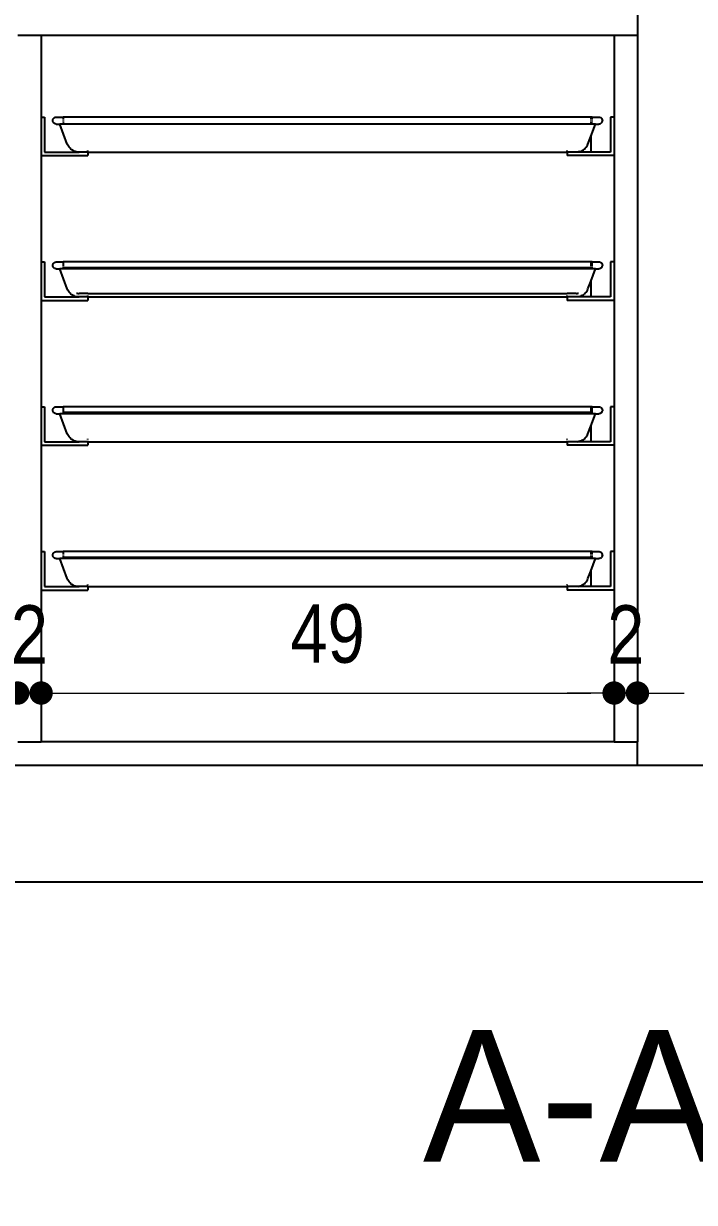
# Model space of a CAD drawing. Header units: millimetres. Extents: x 106699 to 122058, y 158555 to 162844.
# Drawn here: x 110041.7 to 110127.8, y 160778.5 to 160929.9 of the extents above; entities that cross this region are included whole.
import ezdxf
from ezdxf.enums import TextEntityAlignment as Align

# ---------------------------------------------------------------- set-up
doc = ezdxf.new("R2010")
doc.units = ezdxf.units.MM
doc.layers.add('300_Z4_STR_F03$0$AUDIT_D_220920114151-103', color=251, linetype='Continuous', lineweight=5)
doc.layers.add('S2000-002 Çizgi', color=7, linetype='Continuous')
doc.styles.add('BE', font='ARIALN.TTF')
doc.styles.add('TAKSİM', font='GOTHIC.TTF', dxfattribs={"height": 20})
doc.dimstyles.new('Copy of BE-50', dxfattribs={"dimscale": 100, "dimtxt": 0.05, "dimasz": 0.02, "dimexe": 0.025, "dimexo": 0, "dimgap": 0.025, "dimtad": 1, "dimdec": 1, "dimrnd": 0.5, "dimdsep": 46, "dimtxsty": 'BE', "dimblk": 'DOT', "dimcen": 0.5, "dimdle": 0.025, "dimse1": 1, "dimse2": 1, "dimclrd": 256, "dimclre": 256, "dimclrt": 256, "dimadec": 0, "dimazin": 2, "dimtm": 1e-09, "dimtfac": 1, "dimtdec": 1, "dimtix": 1, "dimtmove": 2, "dimatfit": 0, "dimldrblk": 'DOT', "dimfxl": 0.5, "dimfxlon": 1, "dimtolj": 1, "dimlwd": 9, "dimlwe": 0, "dimarcsym": 0})

# ---------------------------------------------------------------- blocks, each defined once
blk = doc.blocks.new('_Dot')
at = {"color": 0, "linetype": 'ByBlock', "lineweight": -2}
blk.add_line((-0.5, 0), (-1, 0), dxfattribs=at)
at = {"color": 0, "linetype": 'ByBlock', "const_width": 0.5}
blk.add_lwpolyline([(-0.25, 0, 1), (0.25, 0, 1)], format="xyb", close=True, dxfattribs=at)
blk = doc.blocks.new('*D157')
at = {"layer": 'Defpoints', "color": 0, "transparency": 16777216}
for p in [(117208.69, 160535.59), (117258.69, 160535.59), (117258.69, 160535.59)]:
    blk.add_point(p, dxfattribs=at)
at = {"layer": 'S2000-002 Çizgi', "color": 134, "lineweight": 9, "true_color": 0x00a5a5, "transparency": 16777216}
blk.add_line((117210.69, 160535.59), (117256.69, 160535.59), dxfattribs=at)
at = {"layer": 'S2000-002 Çizgi', "color": 134, "lineweight": 9, "true_color": 0x00a5a5, "transparency": 16777216, "xscale": 2, "yscale": 2, "zscale": 2, "rotation": 180}
blk.add_blockref('_Dot', (117208.69, 160535.59), dxfattribs=at)
at = {"layer": 'S2000-002 Çizgi', "color": 134, "lineweight": 9, "true_color": 0x00a5a5, "transparency": 16777216, "xscale": 2, "yscale": 2, "zscale": 2}
blk.add_blockref('_Dot', (117258.69, 160535.59), dxfattribs=at)
at = {"layer": 'S2000-002 Çizgi', "color": 134, "true_color": 0x00a5a5, "transparency": 16777216, "insert": (117233.69, 160540.65), "char_height": 5, "attachment_point": 5, "style": 'BE'}
blk.add_mtext('\\A1;50', dxfattribs=at)
blk = doc.blocks.new('*D158')
at = {"layer": 'Defpoints', "color": 0, "transparency": 16777216}
for p in [(117258.69, 160535.59), (117260.69, 160535.59), (117260.69, 160535.59)]:
    blk.add_point(p, dxfattribs=at)
at = {"layer": 'S2000-002 Çizgi', "color": 134, "lineweight": 9, "true_color": 0x00a5a5, "transparency": 16777216}
for p, q in [((117256.69, 160535.59), (117254.69, 160535.59)), ((117258.69, 160535.59), (117260.69, 160535.59)), ((117262.69, 160535.59), (117264.69, 160535.59))]:
    blk.add_line(p, q, dxfattribs=at)
at = {"layer": 'S2000-002 Çizgi', "color": 134, "lineweight": 9, "true_color": 0x00a5a5, "transparency": 16777216, "xscale": 2, "yscale": 2, "zscale": 2}
blk.add_blockref('_Dot', (117258.69, 160535.59), dxfattribs=at)
at = {"layer": 'S2000-002 Çizgi', "color": 134, "lineweight": 9, "true_color": 0x00a5a5, "transparency": 16777216, "xscale": 2, "yscale": 2, "zscale": 2, "rotation": 180}
blk.add_blockref('_Dot', (117260.69, 160535.59), dxfattribs=at)
at = {"layer": 'S2000-002 Çizgi', "color": 134, "true_color": 0x00a5a5, "transparency": 16777216, "insert": (117259.69, 160540.6), "char_height": 5, "attachment_point": 5, "style": 'BE'}
blk.add_mtext('\\A1;2', dxfattribs=at)
blk = doc.blocks.new('*D159')
at = {"layer": 'Defpoints', "color": 0, "transparency": 16777216}
for p in [(117309.69, 160537.9), (117260.69, 160535.59), (117309.69, 160535.59)]:
    blk.add_point(p, dxfattribs=at)
at = {"layer": 'S2000-002 Çizgi', "color": 134, "lineweight": 9, "true_color": 0x00a5a5, "transparency": 16777216}
blk.add_line((117262.69, 160535.59), (117307.69, 160535.59), dxfattribs=at)
at = {"layer": 'S2000-002 Çizgi', "color": 134, "lineweight": 9, "true_color": 0x00a5a5, "transparency": 16777216, "xscale": 2, "yscale": 2, "zscale": 2, "rotation": 180}
blk.add_blockref('_Dot', (117260.69, 160535.59), dxfattribs=at)
at = {"layer": 'S2000-002 Çizgi', "color": 134, "lineweight": 9, "true_color": 0x00a5a5, "transparency": 16777216, "xscale": 2, "yscale": 2, "zscale": 2}
blk.add_blockref('_Dot', (117309.69, 160535.59), dxfattribs=at)
at = {"layer": 'S2000-002 Çizgi', "color": 134, "true_color": 0x00a5a5, "transparency": 16777216, "insert": (117285.19, 160540.65), "char_height": 5, "attachment_point": 5, "style": 'BE'}
blk.add_mtext('\\A1;49', dxfattribs=at)
blk = doc.blocks.new('*D160')
at = {"layer": 'Defpoints', "color": 0, "transparency": 16777216}
for p in [(117309.69, 160537.9), (117311.69, 160535.59), (117311.69, 160535.59)]:
    blk.add_point(p, dxfattribs=at)
at = {"layer": 'S2000-002 Çizgi', "color": 134, "lineweight": 9, "true_color": 0x00a5a5, "transparency": 16777216}
for p, q in [((117307.69, 160535.59), (117305.69, 160535.59)), ((117309.69, 160535.59), (117311.69, 160535.59)), ((117313.69, 160535.59), (117315.69, 160535.59))]:
    blk.add_line(p, q, dxfattribs=at)
at = {"layer": 'S2000-002 Çizgi', "color": 134, "lineweight": 9, "true_color": 0x00a5a5, "transparency": 16777216, "xscale": 2, "yscale": 2, "zscale": 2}
blk.add_blockref('_Dot', (117309.69, 160535.59), dxfattribs=at)
at = {"layer": 'S2000-002 Çizgi', "color": 134, "lineweight": 9, "true_color": 0x00a5a5, "transparency": 16777216, "xscale": 2, "yscale": 2, "zscale": 2, "rotation": 180}
blk.add_blockref('_Dot', (117311.69, 160535.59), dxfattribs=at)
at = {"layer": 'S2000-002 Çizgi', "color": 134, "true_color": 0x00a5a5, "transparency": 16777216, "insert": (117310.69, 160540.6), "char_height": 5, "attachment_point": 5, "style": 'BE'}
blk.add_mtext('\\A1;2', dxfattribs=at)
blk = doc.blocks.new('BB')
for p, q in [((117311.69, 160593.9), (117311.69, 160591.9)), ((117258.69, 160591.9), (117260.69, 160591.9)), ((117260.69, 160591.9), (117307.69, 160591.9)), ((117260.69, 160591.9), (117260.69, 160584.9)), ((117307.69, 160591.9), (117309.69, 160591.9)), ((117309.69, 160591.9), (117311.69, 160591.9)), ((117309.69, 160591.9), (117309.69, 160584.9)), ((117311.69, 160591.9), (117311.69, 160531.4)), ((117260.69, 160584.9), (117260.99, 160584.9)), ((117260.69, 160584.9), (117260.69, 160581.6)), ((117260.99, 160584.9), (117260.99, 160581.9)), ((117261.69, 160584.64), (117261.7, 160584.68)), ((117261.69, 160584.6), (117261.69, 160584.64)), ((117261.69, 160584.56), (117261.69, 160584.6)), ((117261.7, 160584.52), (117261.69, 160584.56)), ((117261.7, 160584.68), (117261.71, 160584.71)), ((117261.71, 160584.48), (117261.7, 160584.52)), ((117261.71, 160584.71), (117261.73, 160584.75)), ((117261.73, 160584.45), (117261.71, 160584.48)), ((117261.73, 160584.75), (117261.75, 160584.78)), ((117261.75, 160584.42), (117261.73, 160584.45)), ((117261.75, 160584.78), (117261.78, 160584.81)), ((117261.78, 160584.39), (117261.75, 160584.42)), ((117261.78, 160584.81), (117261.81, 160584.84)), ((117261.81, 160584.36), (117261.78, 160584.39)), ((117261.81, 160584.84), (117261.84, 160584.86)), ((117261.84, 160584.34), (117261.81, 160584.36)), ((117261.84, 160584.86), (117261.88, 160584.88)), ((117261.88, 160584.32), (117261.84, 160584.34)), ((117261.88, 160584.88), (117261.91, 160584.89)), ((117261.91, 160584.31), (117261.88, 160584.32)), ((117261.91, 160584.89), (117261.95, 160584.9)), ((117261.95, 160584.3), (117261.91, 160584.31)), ((117261.95, 160584.9), (117261.99, 160584.9)), ((117261.99, 160584.3), (117261.95, 160584.3)), ((117261.99, 160584.9), (117262.57, 160584.9)), ((117261.99, 160584.3), (117262.29, 160584.3)), ((117262.93, 160582.59), (117262.29, 160584.3)), ((117262.61, 160584.3), (117262.29, 160584.3)), ((117262.57, 160584.9), (117262.57, 160584.84)), ((117307.69, 160584.9), (117262.57, 160584.9)), ((117262.57, 160584.81), (117262.57, 160584.75)), ((117262.57, 160584.71), (117262.57, 160584.68)), ((117262.57, 160584.64), (117262.57, 160584.6)), ((117262.57, 160584.56), (117262.57, 160584.52)), ((117262.57, 160584.45), (117262.57, 160584.42)), ((117262.58, 160584.39), (117262.59, 160584.34)), ((117262.61, 160584.31), (117262.61, 160584.3)), ((117307.69, 160584.3), (117262.61, 160584.3)), ((117307.69, 160584.9), (117307.69, 160584.84)), ((117307.81, 160584.9), (117307.69, 160584.9)), ((117307.69, 160584.81), (117307.69, 160584.75)), ((117307.69, 160584.71), (117307.69, 160584.68)), ((117307.69, 160584.64), (117307.69, 160584.6)), ((117307.69, 160584.56), (117307.69, 160584.52)), ((117307.69, 160584.45), (117307.69, 160584.42)), ((117307.69, 160584.39), (117307.69, 160584.34)), ((117307.69, 160584.31), (117307.69, 160584.3)), ((117307.69, 160583.23), (117308.09, 160584.3)), ((117307.77, 160584.3), (117307.69, 160584.3)), ((117307.77, 160584.3), (117307.78, 160584.31)), ((117308.09, 160584.3), (117307.77, 160584.3)), ((117307.79, 160584.34), (117307.81, 160584.39)), ((117307.81, 160584.84), (117307.81, 160584.9)), ((117307.81, 160584.9), (117308.39, 160584.9)), ((117307.81, 160584.75), (117307.81, 160584.81)), ((117307.81, 160584.68), (117307.81, 160584.71)), ((117307.81, 160584.6), (117307.81, 160584.64)), ((117307.81, 160584.52), (117307.81, 160584.56)), ((117307.81, 160584.42), (117307.81, 160584.45)), ((117308.09, 160584.3), (117308.39, 160584.3)), ((117308.39, 160584.9), (117308.43, 160584.9)), ((117308.43, 160584.3), (117308.39, 160584.3)), ((117308.43, 160584.9), (117308.47, 160584.89)), ((117308.47, 160584.31), (117308.43, 160584.3)), ((117308.47, 160584.89), (117308.51, 160584.88)), ((117308.47, 160584.31), (117308.51, 160584.32)), ((117308.51, 160584.88), (117308.54, 160584.86)), ((117308.51, 160584.32), (117308.54, 160584.34)), ((117308.54, 160584.86), (117308.57, 160584.84)), ((117308.57, 160584.36), (117308.54, 160584.34)), ((117308.6, 160584.81), (117308.57, 160584.84)), ((117308.6, 160584.39), (117308.57, 160584.36)), ((117308.6, 160584.81), (117308.63, 160584.78)), ((117308.6, 160584.39), (117308.63, 160584.42)), ((117308.63, 160584.78), (117308.65, 160584.75)), ((117308.65, 160584.45), (117308.63, 160584.42)), ((117308.67, 160584.71), (117308.65, 160584.75)), ((117308.65, 160584.45), (117308.67, 160584.48)), ((117308.67, 160584.71), (117308.68, 160584.68)), ((117308.67, 160584.48), (117308.68, 160584.52)), ((117308.69, 160584.64), (117308.68, 160584.68)), ((117308.69, 160584.56), (117308.68, 160584.52)), ((117308.69, 160584.64), (117308.69, 160584.6)), ((117308.69, 160584.56), (117308.69, 160584.6)), ((117309.69, 160584.9), (117309.39, 160584.9)), ((117309.39, 160584.9), (117309.39, 160581.9)), ((117309.69, 160584.9), (117309.69, 160581.6)), ((117307.45, 160582.59), (117307.69, 160583.23)), ((117307.69, 160583.23), (117307.69, 160581.9)), ((117262.97, 160582.49), (117262.93, 160582.59)), ((117263.03, 160582.4), (117262.97, 160582.49)), ((117263.09, 160582.31), (117263.03, 160582.4)), ((117263.16, 160582.23), (117263.09, 160582.31)), ((117263.24, 160582.15), (117263.16, 160582.23)), ((117263.32, 160582.09), (117263.24, 160582.15)), ((117307.06, 160582.09), (117307.15, 160582.15)), ((117307.15, 160582.15), (117307.22, 160582.23)), ((117307.22, 160582.23), (117307.29, 160582.31)), ((117307.29, 160582.31), (117307.36, 160582.4)), ((117307.36, 160582.4), (117307.41, 160582.49)), ((117307.41, 160582.49), (117307.45, 160582.59)), ((117260.69, 160581.6), (117264.69, 160581.6)), ((117260.69, 160581.6), (117260.69, 160572.5)), ((117260.99, 160581.9), (117263.93, 160581.9)), ((117263.42, 160582.03), (117263.32, 160582.09)), ((117263.51, 160581.98), (117263.42, 160582.03)), ((117263.61, 160581.95), (117263.51, 160581.98)), ((117263.72, 160581.92), (117263.61, 160581.95)), ((117263.83, 160581.9), (117263.72, 160581.92)), ((117263.93, 160581.9), (117263.83, 160581.9)), ((117264.69, 160581.9), (117263.93, 160581.9)), ((117264.69, 160581.98), (117264.69, 160582.03)), ((117264.69, 160581.9), (117264.69, 160581.95)), ((117264.69, 160581.9), (117305.69, 160581.9)), ((117264.69, 160581.9), (117264.69, 160581.6)), ((117305.69, 160581.98), (117305.69, 160582.03)), ((117305.69, 160581.9), (117305.69, 160581.95)), ((117305.69, 160581.9), (117305.69, 160581.6)), ((117306.45, 160581.9), (117305.69, 160581.9)), ((117307.69, 160581.6), (117305.69, 160581.6)), ((117306.56, 160581.9), (117306.45, 160581.9)), ((117307.69, 160581.9), (117306.45, 160581.9)), ((117306.66, 160581.92), (117306.56, 160581.9)), ((117306.77, 160581.95), (117306.66, 160581.92)), ((117306.77, 160581.95), (117306.87, 160581.98)), ((117306.97, 160582.03), (117306.87, 160581.98)), ((117306.97, 160582.03), (117307.06, 160582.09)), ((117309.39, 160581.9), (117307.69, 160581.9)), ((117309.69, 160581.6), (117307.69, 160581.6)), ((117309.69, 160581.6), (117309.69, 160572.5)), ((117260.69, 160572.5), (117260.99, 160572.5)), ((117260.69, 160572.5), (117260.69, 160569.2)), ((117260.99, 160572.5), (117260.99, 160569.5)), ((117261.69, 160572.24), (117261.7, 160572.28)), ((117261.69, 160572.2), (117261.69, 160572.24)), ((117261.69, 160572.16), (117261.69, 160572.2)), ((117261.7, 160572.12), (117261.69, 160572.16)), ((117261.7, 160572.28), (117261.71, 160572.31)), ((117261.71, 160572.08), (117261.7, 160572.12)), ((117261.71, 160572.31), (117261.73, 160572.35)), ((117261.73, 160572.05), (117261.71, 160572.08)), ((117261.73, 160572.35), (117261.75, 160572.38)), ((117261.75, 160572.02), (117261.73, 160572.05)), ((117261.75, 160572.38), (117261.78, 160572.41)), ((117261.78, 160571.99), (117261.75, 160572.02)), ((117261.78, 160572.41), (117261.81, 160572.44)), ((117261.81, 160572.44), (117261.84, 160572.46)), ((117261.84, 160572.46), (117261.88, 160572.48)), ((117261.88, 160572.48), (117261.91, 160572.49)), ((117261.91, 160572.49), (117261.95, 160572.5)), ((117261.95, 160572.5), (117261.99, 160572.5)), ((117261.99, 160572.5), (117262.57, 160572.5)), ((117262.57, 160572.5), (117262.57, 160572.46)), ((117307.69, 160572.5), (117262.57, 160572.5)), ((117262.57, 160572.44), (117262.57, 160572.38)), ((117262.57, 160572.35), (117262.57, 160572.28)), ((117262.57, 160572.24), (117262.57, 160572.2)), ((117262.57, 160572.16), (117262.57, 160572.12)), ((117262.57, 160572.08), (117262.57, 160572.05)), ((117262.57, 160572.02), (117262.57, 160572)), ((117262.57, 160572), (117262.59, 160571.96)), ((117307.69, 160572), (117262.57, 160572)), ((117307.69, 160572.5), (117307.69, 160572.46)), ((117307.81, 160572.5), (117307.69, 160572.5)), ((117307.69, 160572.44), (117307.69, 160572.38)), ((117307.69, 160572.35), (117307.69, 160572.28)), ((117307.69, 160572.24), (117307.69, 160572.2)), ((117307.69, 160572.16), (117307.69, 160572.12)), ((117307.69, 160572.08), (117307.69, 160572.05)), ((117307.69, 160572.02), (117307.69, 160572)), ((117307.69, 160572), (117307.69, 160571.96)), ((117307.81, 160572), (117307.69, 160572)), ((117307.8, 160571.96), (117307.81, 160572)), ((117307.81, 160572.46), (117307.81, 160572.5)), ((117307.81, 160572.5), (117308.39, 160572.5)), ((117307.81, 160572.38), (117307.81, 160572.44)), ((117307.81, 160572.28), (117307.81, 160572.35)), ((117307.81, 160572.2), (117307.81, 160572.24)), ((117307.81, 160572.12), (117307.81, 160572.16)), ((117307.81, 160572.05), (117307.81, 160572.08)), ((117307.81, 160572), (117307.81, 160572.02)), ((117308.39, 160572.5), (117308.43, 160572.5)), ((117308.43, 160572.5), (117308.47, 160572.49)), ((117308.47, 160572.49), (117308.51, 160572.48)), ((117308.51, 160572.48), (117308.54, 160572.46)), ((117308.57, 160572.44), (117308.54, 160572.46)), ((117308.57, 160572.44), (117308.6, 160572.41)), ((117308.6, 160572.41), (117308.63, 160572.38)), ((117308.63, 160572.02), (117308.6, 160571.99)), ((117308.65, 160572.35), (117308.63, 160572.38)), ((117308.63, 160572.02), (117308.65, 160572.05)), ((117308.65, 160572.35), (117308.67, 160572.31)), ((117308.67, 160572.08), (117308.65, 160572.05)), ((117308.67, 160572.31), (117308.68, 160572.28)), ((117308.67, 160572.08), (117308.68, 160572.12)), ((117308.69, 160572.24), (117308.68, 160572.28)), ((117308.69, 160572.16), (117308.68, 160572.12)), ((117308.69, 160572.24), (117308.69, 160572.2)), ((117308.69, 160572.16), (117308.69, 160572.2)), ((117309.69, 160572.5), (117309.39, 160572.5)), ((117309.39, 160572.5), (117309.39, 160569.5)), ((117309.69, 160572.5), (117309.69, 160569.2)), ((117261.81, 160571.96), (117261.78, 160571.99)), ((117261.84, 160571.94), (117261.81, 160571.96)), ((117261.88, 160571.92), (117261.84, 160571.94)), ((117261.91, 160571.91), (117261.88, 160571.92)), ((117261.95, 160571.9), (117261.91, 160571.91)), ((117261.99, 160571.9), (117261.95, 160571.9)), ((117261.99, 160571.9), (117262.29, 160571.9)), ((117262.93, 160570.19), (117262.29, 160571.9)), ((117262.61, 160571.9), (117262.29, 160571.9)), ((117262.59, 160571.94), (117262.61, 160571.9)), ((117307.69, 160571.9), (117262.61, 160571.9)), ((117307.69, 160571.94), (117307.69, 160571.9)), ((117307.69, 160570.83), (117308.09, 160571.9)), ((117307.77, 160571.9), (117307.69, 160571.9)), ((117307.77, 160571.9), (117307.79, 160571.94)), ((117308.09, 160571.9), (117307.77, 160571.9)), ((117308.09, 160571.9), (117308.39, 160571.9)), ((117308.43, 160571.9), (117308.39, 160571.9)), ((117308.47, 160571.91), (117308.43, 160571.9)), ((117308.51, 160571.92), (117308.47, 160571.91)), ((117308.54, 160571.94), (117308.51, 160571.92)), ((117308.54, 160571.94), (117308.57, 160571.96)), ((117308.6, 160571.99), (117308.57, 160571.96)), ((117262.97, 160570.09), (117262.93, 160570.19)), ((117263.03, 160570), (117262.97, 160570.09)), ((117263.09, 160569.91), (117263.03, 160570)), ((117307.29, 160569.91), (117307.36, 160570)), ((117307.36, 160570), (117307.41, 160570.09)), ((117307.41, 160570.09), (117307.45, 160570.19)), ((117307.45, 160570.19), (117307.69, 160570.83)), ((117307.69, 160570.83), (117307.69, 160569.5)), ((117260.69, 160569.2), (117264.69, 160569.2)), ((117260.69, 160569.2), (117260.69, 160560.1)), ((117260.99, 160569.5), (117263.93, 160569.5)), ((117263.16, 160569.83), (117263.09, 160569.91)), ((117263.24, 160569.75), (117263.16, 160569.83)), ((117263.32, 160569.69), (117263.24, 160569.75)), ((117263.42, 160569.63), (117263.32, 160569.69)), ((117263.51, 160569.58), (117263.42, 160569.63)), ((117263.61, 160569.55), (117263.51, 160569.58)), ((117263.72, 160569.52), (117263.61, 160569.55)), ((117263.72, 160569.83), (117263.78, 160569.81)), ((117263.83, 160569.5), (117263.72, 160569.52)), ((117263.78, 160569.81), (117263.86, 160569.8)), ((117263.93, 160569.5), (117263.83, 160569.5)), ((117263.86, 160569.8), (117263.93, 160569.8)), ((117264.69, 160569.8), (117263.93, 160569.8)), ((117264.69, 160569.5), (117263.93, 160569.5)), ((117264.69, 160569.8), (117305.69, 160569.8)), ((117264.69, 160569.75), (117264.69, 160569.8)), ((117264.69, 160569.58), (117264.69, 160569.63)), ((117264.69, 160569.5), (117264.69, 160569.55)), ((117264.69, 160569.5), (117305.69, 160569.5)), ((117264.69, 160569.5), (117264.69, 160569.2)), ((117305.69, 160569.75), (117305.69, 160569.8)), ((117306.45, 160569.8), (117305.69, 160569.8)), ((117305.69, 160569.58), (117305.69, 160569.63)), ((117305.69, 160569.5), (117305.69, 160569.55)), ((117305.69, 160569.5), (117305.69, 160569.2)), ((117306.45, 160569.5), (117305.69, 160569.5)), ((117307.69, 160569.2), (117305.69, 160569.2)), ((117306.45, 160569.8), (117306.53, 160569.8)), ((117306.56, 160569.5), (117306.45, 160569.5)), ((117307.69, 160569.5), (117306.45, 160569.5)), ((117306.53, 160569.8), (117306.6, 160569.81)), ((117306.66, 160569.52), (117306.56, 160569.5)), ((117306.6, 160569.81), (117306.66, 160569.83)), ((117306.77, 160569.55), (117306.66, 160569.52)), ((117306.77, 160569.55), (117306.87, 160569.58)), ((117306.97, 160569.63), (117306.87, 160569.58)), ((117306.97, 160569.63), (117307.06, 160569.69)), ((117307.06, 160569.69), (117307.15, 160569.75)), ((117307.22, 160569.83), (117307.15, 160569.75)), ((117307.22, 160569.83), (117307.29, 160569.91)), ((117309.39, 160569.5), (117307.69, 160569.5)), ((117309.69, 160569.2), (117307.69, 160569.2)), ((117309.69, 160569.2), (117309.69, 160560.1)), ((117260.69, 160560.1), (117260.99, 160560.1)), ((117260.69, 160560.1), (117260.69, 160556.8)), ((117260.99, 160560.1), (117260.99, 160557.1)), ((117261.7, 160559.88), (117261.71, 160559.91)), ((117261.71, 160559.91), (117261.73, 160559.95)), ((117261.73, 160559.95), (117261.75, 160559.98)), ((117261.75, 160559.98), (117261.78, 160560.01)), ((117261.78, 160560.01), (117261.81, 160560.04)), ((117261.81, 160560.04), (117261.84, 160560.06)), ((117261.84, 160560.06), (117261.88, 160560.08)), ((117261.88, 160560.08), (117261.91, 160560.09)), ((117261.91, 160560.09), (117261.95, 160560.1)), ((117261.95, 160560.1), (117261.99, 160560.1)), ((117261.99, 160560.1), (117262.57, 160560.1)), ((117262.57, 160560.1), (117262.57, 160560.06)), ((117307.69, 160560.1), (117262.57, 160560.1)), ((117262.57, 160560.04), (117262.57, 160559.98)), ((117262.57, 160559.95), (117262.57, 160559.91)), ((117307.69, 160560.1), (117307.69, 160560.06)), ((117307.81, 160560.1), (117307.69, 160560.1)), ((117307.69, 160560.04), (117307.69, 160559.98)), ((117307.69, 160559.95), (117307.69, 160559.91)), ((117307.81, 160560.06), (117307.81, 160560.1)), ((117307.81, 160560.1), (117308.39, 160560.1)), ((117307.81, 160559.98), (117307.81, 160560.04)), ((117307.81, 160559.91), (117307.81, 160559.95)), ((117308.39, 160560.1), (117308.43, 160560.1)), ((117308.43, 160560.1), (117308.47, 160560.09)), ((117308.47, 160560.09), (117308.51, 160560.08)), ((117308.51, 160560.08), (117308.54, 160560.06)), ((117308.57, 160560.04), (117308.54, 160560.06)), ((117308.57, 160560.04), (117308.6, 160560.01)), ((117308.6, 160560.01), (117308.63, 160559.98)), ((117308.65, 160559.95), (117308.63, 160559.98)), ((117308.65, 160559.95), (117308.67, 160559.91)), ((117308.68, 160559.88), (117308.67, 160559.91)), ((117309.69, 160560.1), (117309.39, 160560.1)), ((117309.39, 160560.1), (117309.39, 160557.1)), ((117309.69, 160560.1), (117309.69, 160556.8)), ((117261.69, 160559.84), (117261.7, 160559.88)), ((117261.69, 160559.8), (117261.69, 160559.84)), ((117261.69, 160559.76), (117261.69, 160559.8)), ((117261.7, 160559.72), (117261.69, 160559.76)), ((117261.71, 160559.68), (117261.7, 160559.72)), ((117261.73, 160559.65), (117261.71, 160559.68)), ((117261.75, 160559.62), (117261.73, 160559.65)), ((117261.78, 160559.59), (117261.75, 160559.62)), ((117261.81, 160559.56), (117261.78, 160559.59)), ((117261.84, 160559.54), (117261.81, 160559.56)), ((117261.88, 160559.52), (117261.84, 160559.54)), ((117261.91, 160559.51), (117261.88, 160559.52)), ((117261.95, 160559.5), (117261.91, 160559.51)), ((117261.99, 160559.5), (117261.95, 160559.5)), ((117261.99, 160559.5), (117262.29, 160559.5)), ((117262.93, 160557.79), (117262.29, 160559.5)), ((117262.61, 160559.5), (117262.29, 160559.5)), ((117262.57, 160559.88), (117262.57, 160559.84)), ((117262.57, 160559.8), (117262.57, 160559.72)), ((117262.57, 160559.68), (117262.57, 160559.65)), ((117262.57, 160559.62), (117262.57, 160559.6)), ((117262.57, 160559.6), (117262.59, 160559.56)), ((117307.69, 160559.6), (117262.57, 160559.6)), ((117262.59, 160559.54), (117262.61, 160559.5)), ((117307.69, 160559.5), (117262.61, 160559.5)), ((117307.69, 160559.88), (117307.69, 160559.84)), ((117307.69, 160559.8), (117307.69, 160559.72)), ((117307.69, 160559.68), (117307.69, 160559.65)), ((117307.69, 160559.62), (117307.69, 160559.6)), ((117307.69, 160559.6), (117307.69, 160559.56)), ((117307.81, 160559.6), (117307.69, 160559.6)), ((117307.69, 160559.54), (117307.69, 160559.5)), ((117307.69, 160558.43), (117308.09, 160559.5)), ((117307.77, 160559.5), (117307.69, 160559.5)), ((117307.77, 160559.5), (117307.79, 160559.54)), ((117308.09, 160559.5), (117307.77, 160559.5)), ((117307.8, 160559.56), (117307.81, 160559.6)), ((117307.81, 160559.84), (117307.81, 160559.88)), ((117307.81, 160559.72), (117307.81, 160559.8)), ((117307.81, 160559.65), (117307.81, 160559.68)), ((117307.81, 160559.6), (117307.81, 160559.62)), ((117308.09, 160559.5), (117308.39, 160559.5)), ((117308.43, 160559.5), (117308.39, 160559.5)), ((117308.47, 160559.51), (117308.43, 160559.5)), ((117308.51, 160559.52), (117308.47, 160559.51)), ((117308.54, 160559.54), (117308.51, 160559.52)), ((117308.54, 160559.54), (117308.57, 160559.56)), ((117308.6, 160559.59), (117308.57, 160559.56)), ((117308.63, 160559.62), (117308.6, 160559.59)), ((117308.63, 160559.62), (117308.65, 160559.65)), ((117308.67, 160559.68), (117308.65, 160559.65)), ((117308.67, 160559.68), (117308.68, 160559.72)), ((117308.68, 160559.88), (117308.69, 160559.84)), ((117308.69, 160559.76), (117308.68, 160559.72)), ((117308.69, 160559.8), (117308.69, 160559.84)), ((117308.69, 160559.8), (117308.69, 160559.76)), ((117307.45, 160557.79), (117307.69, 160558.43)), ((117307.69, 160558.43), (117307.69, 160557.1)), ((117260.99, 160557.1), (117263.93, 160557.1)), ((117262.97, 160557.69), (117262.93, 160557.79)), ((117263.03, 160557.6), (117262.97, 160557.69)), ((117263.09, 160557.51), (117263.03, 160557.6)), ((117263.16, 160557.43), (117263.09, 160557.51)), ((117263.24, 160557.35), (117263.16, 160557.43)), ((117263.32, 160557.29), (117263.24, 160557.35)), ((117263.42, 160557.23), (117263.32, 160557.29)), ((117263.51, 160557.18), (117263.42, 160557.23)), ((117263.61, 160557.15), (117263.51, 160557.18)), ((117263.72, 160557.12), (117263.61, 160557.15)), ((117263.83, 160557.1), (117263.72, 160557.12)), ((117263.93, 160557.1), (117263.83, 160557.1)), ((117264.69, 160557.1), (117263.93, 160557.1)), ((117264.69, 160557.29), (117264.69, 160557.35)), ((117264.69, 160557.12), (117264.69, 160557.18)), ((117264.69, 160557.1), (117305.69, 160557.1)), ((117264.69, 160557.1), (117264.69, 160557.1)), ((117264.69, 160557.1), (117264.69, 160556.8)), ((117305.69, 160557.29), (117305.69, 160557.35)), ((117305.69, 160557.12), (117305.69, 160557.18)), ((117305.69, 160557.1), (117305.69, 160557.1)), ((117305.69, 160557.1), (117305.69, 160556.8)), ((117306.45, 160557.1), (117305.69, 160557.1)), ((117306.56, 160557.1), (117306.45, 160557.1)), ((117307.69, 160557.1), (117306.45, 160557.1)), ((117306.56, 160557.1), (117306.66, 160557.12)), ((117306.77, 160557.15), (117306.66, 160557.12)), ((117306.87, 160557.18), (117306.77, 160557.15)), ((117306.87, 160557.18), (117306.97, 160557.23)), ((117306.97, 160557.23), (117307.06, 160557.29)), ((117307.15, 160557.35), (117307.06, 160557.29)), ((117307.15, 160557.35), (117307.22, 160557.43)), ((117307.22, 160557.43), (117307.29, 160557.51)), ((117307.29, 160557.51), (117307.36, 160557.6)), ((117307.36, 160557.6), (117307.41, 160557.69)), ((117307.41, 160557.69), (117307.45, 160557.79)), ((117309.39, 160557.1), (117307.69, 160557.1)), ((117260.69, 160556.8), (117264.69, 160556.8)), ((117260.69, 160556.8), (117260.69, 160547.7)), ((117307.69, 160556.8), (117305.69, 160556.8)), ((117309.69, 160556.8), (117307.69, 160556.8)), ((117309.69, 160556.8), (117309.69, 160547.7)), ((117260.69, 160547.7), (117260.99, 160547.7)), ((117260.69, 160547.7), (117260.69, 160544.4)), ((117260.99, 160547.7), (117260.99, 160544.7)), ((117261.69, 160547.44), (117261.7, 160547.48)), ((117261.69, 160547.4), (117261.69, 160547.44)), ((117261.69, 160547.36), (117261.69, 160547.4)), ((117261.7, 160547.32), (117261.69, 160547.36)), ((117261.7, 160547.48), (117261.71, 160547.51)), ((117261.71, 160547.28), (117261.7, 160547.32)), ((117261.71, 160547.51), (117261.73, 160547.55)), ((117261.73, 160547.25), (117261.71, 160547.28)), ((117261.73, 160547.55), (117261.75, 160547.58)), ((117261.75, 160547.22), (117261.73, 160547.25)), ((117261.75, 160547.58), (117261.78, 160547.61)), ((117261.78, 160547.19), (117261.75, 160547.22)), ((117261.78, 160547.61), (117261.81, 160547.64)), ((117261.81, 160547.16), (117261.78, 160547.19)), ((117261.81, 160547.64), (117261.84, 160547.66)), ((117261.84, 160547.14), (117261.81, 160547.16)), ((117261.84, 160547.66), (117261.88, 160547.68)), ((117261.88, 160547.12), (117261.84, 160547.14)), ((117261.88, 160547.68), (117261.91, 160547.69)), ((117261.91, 160547.11), (117261.88, 160547.12)), ((117261.91, 160547.69), (117261.95, 160547.7)), ((117261.95, 160547.1), (117261.91, 160547.11)), ((117261.95, 160547.7), (117261.99, 160547.7)), ((117261.99, 160547.1), (117261.95, 160547.1)), ((117261.99, 160547.7), (117262.57, 160547.7)), ((117261.99, 160547.1), (117262.29, 160547.1)), ((117262.93, 160545.39), (117262.29, 160547.1)), ((117262.61, 160547.1), (117262.29, 160547.1)), ((117262.57, 160547.7), (117262.57, 160547.68)), ((117307.69, 160547.7), (117262.57, 160547.7)), ((117262.57, 160547.66), (117262.57, 160547.61)), ((117262.57, 160547.58), (117262.57, 160547.51)), ((117262.57, 160547.48), (117262.57, 160547.44)), ((117262.57, 160547.4), (117262.57, 160547.36)), ((117262.57, 160547.32), (117262.57, 160547.28)), ((117262.57, 160547.25), (117262.57, 160547.2)), ((117262.57, 160547.2), (117262.58, 160547.19)), ((117307.69, 160547.2), (117262.57, 160547.2)), ((117262.59, 160547.16), (117262.61, 160547.1)), ((117307.69, 160547.1), (117262.61, 160547.1)), ((117307.69, 160547.7), (117307.69, 160547.68)), ((117307.81, 160547.7), (117307.69, 160547.7)), ((117307.69, 160547.66), (117307.69, 160547.61)), ((117307.69, 160547.58), (117307.69, 160547.51)), ((117307.69, 160547.48), (117307.69, 160547.44)), ((117307.69, 160547.4), (117307.69, 160547.36)), ((117307.69, 160547.32), (117307.69, 160547.28)), ((117307.69, 160547.25), (117307.69, 160547.2)), ((117307.69, 160547.2), (117307.69, 160547.19)), ((117307.81, 160547.2), (117307.69, 160547.2)), ((117307.69, 160547.16), (117307.69, 160547.1)), ((117307.69, 160546.03), (117308.09, 160547.1)), ((117307.77, 160547.1), (117307.69, 160547.1)), ((117307.77, 160547.1), (117307.8, 160547.16)), ((117308.09, 160547.1), (117307.77, 160547.1)), ((117307.81, 160547.68), (117307.81, 160547.7)), ((117307.81, 160547.7), (117308.39, 160547.7)), ((117307.81, 160547.61), (117307.81, 160547.66)), ((117307.81, 160547.51), (117307.81, 160547.58)), ((117307.81, 160547.44), (117307.81, 160547.48)), ((117307.81, 160547.36), (117307.81, 160547.4)), ((117307.81, 160547.28), (117307.81, 160547.32)), ((117307.81, 160547.2), (117307.81, 160547.25)), ((117307.81, 160547.19), (117307.81, 160547.2)), ((117308.09, 160547.1), (117308.39, 160547.1)), ((117308.39, 160547.7), (117308.43, 160547.7)), ((117308.43, 160547.1), (117308.39, 160547.1)), ((117308.43, 160547.7), (117308.47, 160547.69)), ((117308.47, 160547.11), (117308.43, 160547.1)), ((117308.47, 160547.69), (117308.51, 160547.68)), ((117308.51, 160547.12), (117308.47, 160547.11)), ((117308.54, 160547.66), (117308.51, 160547.68)), ((117308.54, 160547.14), (117308.51, 160547.12)), ((117308.54, 160547.66), (117308.57, 160547.64)), ((117308.57, 160547.16), (117308.54, 160547.14)), ((117308.57, 160547.64), (117308.6, 160547.61)), ((117308.57, 160547.16), (117308.6, 160547.19)), ((117308.63, 160547.58), (117308.6, 160547.61)), ((117308.63, 160547.22), (117308.6, 160547.19)), ((117308.63, 160547.58), (117308.65, 160547.55)), ((117308.65, 160547.25), (117308.63, 160547.22)), ((117308.65, 160547.55), (117308.67, 160547.51)), ((117308.65, 160547.25), (117308.67, 160547.28)), ((117308.68, 160547.48), (117308.67, 160547.51)), ((117308.68, 160547.32), (117308.67, 160547.28)), ((117308.68, 160547.48), (117308.69, 160547.44)), ((117308.68, 160547.32), (117308.69, 160547.36)), ((117308.69, 160547.4), (117308.69, 160547.44)), ((117308.69, 160547.4), (117308.69, 160547.36)), ((117309.69, 160547.7), (117309.39, 160547.7)), ((117309.39, 160547.7), (117309.39, 160544.7)), ((117309.69, 160547.7), (117309.69, 160544.4)), ((117307.45, 160545.39), (117307.69, 160546.03)), ((117307.69, 160546.03), (117307.69, 160544.7)), ((117262.97, 160545.29), (117262.93, 160545.39)), ((117263.03, 160545.2), (117262.97, 160545.29)), ((117263.09, 160545.11), (117263.03, 160545.2)), ((117263.16, 160545.03), (117263.09, 160545.11)), ((117263.24, 160544.95), (117263.16, 160545.03)), ((117263.32, 160544.89), (117263.24, 160544.95)), ((117263.42, 160544.83), (117263.32, 160544.89)), ((117263.51, 160544.78), (117263.42, 160544.83)), ((117263.61, 160544.75), (117263.51, 160544.78)), ((117264.69, 160544.83), (117264.69, 160544.89)), ((117264.69, 160544.75), (117264.69, 160544.78)), ((117305.69, 160544.83), (117305.69, 160544.89)), ((117305.69, 160544.75), (117305.69, 160544.78)), ((117306.87, 160544.78), (117306.77, 160544.75)), ((117306.87, 160544.78), (117306.97, 160544.83)), ((117307.06, 160544.89), (117306.97, 160544.83)), ((117307.06, 160544.89), (117307.15, 160544.95)), ((117307.15, 160544.95), (117307.22, 160545.03)), ((117307.22, 160545.03), (117307.29, 160545.11)), ((117307.29, 160545.11), (117307.36, 160545.2)), ((117307.36, 160545.2), (117307.41, 160545.29)), ((117307.41, 160545.29), (117307.45, 160545.39)), ((117260.69, 160544.4), (117264.69, 160544.4)), ((117260.69, 160544.4), (117260.69, 160531.4)), ((117260.99, 160544.7), (117263.93, 160544.7)), ((117263.72, 160544.72), (117263.61, 160544.75)), ((117263.83, 160544.7), (117263.72, 160544.72)), ((117263.93, 160544.7), (117263.83, 160544.7)), ((117264.69, 160544.7), (117263.93, 160544.7)), ((117264.69, 160544.7), (117264.69, 160544.72)), ((117264.69, 160544.7), (117305.69, 160544.7)), ((117264.69, 160544.7), (117264.69, 160544.4)), ((117305.69, 160544.7), (117305.69, 160544.72)), ((117305.69, 160544.7), (117305.69, 160544.4)), ((117306.45, 160544.7), (117305.69, 160544.7)), ((117307.69, 160544.4), (117305.69, 160544.4)), ((117306.56, 160544.7), (117306.45, 160544.7)), ((117307.69, 160544.7), (117306.45, 160544.7)), ((117306.66, 160544.72), (117306.56, 160544.7)), ((117306.66, 160544.72), (117306.77, 160544.75)), ((117309.39, 160544.7), (117307.69, 160544.7)), ((117309.69, 160544.4), (117307.69, 160544.4)), ((117309.69, 160544.4), (117309.69, 160531.4)), ((117258.69, 160531.4), (117260.69, 160531.4)), ((117307.69, 160531.4), (117260.69, 160531.4)), ((117309.69, 160531.4), (117307.69, 160531.4)), ((117309.69, 160531.4), (117311.69, 160531.4)), ((117311.69, 160529.4), (117311.69, 160531.4)), ((117311.69, 160529.4), (117104.59, 160529.4)), ((117319.69, 160529.4), (117311.69, 160529.4)), ((117311.69, 160519.4), (116899.69, 160519.4)), ((117319.69, 160519.4), (117311.69, 160519.4))]:
    blk.add_line(p, q)
at = {"layer": 'S2000-002 Çizgi'}
for base, p1, p2, picture, middle in [((117258.69, 160535.59), (117208.69, 160535.59), (117258.69, 160535.59), '*D157', (117233.69, 160540.65)), ((117260.69, 160535.59), (117258.69, 160535.59), (117260.69, 160535.59), '*D158', (117259.69, 160540.6)), ((117309.69, 160535.59), (117260.69, 160535.59), (117309.69, 160537.9), '*D159', (117285.19, 160540.65)), ((117311.69, 160535.59), (117309.69, 160537.9), (117311.69, 160535.59), '*D160', (117310.69, 160540.6))]:
    dim = blk.add_linear_dim(base=base, p1=p1, p2=p2, dimstyle='Copy of BE-50', dxfattribs=at)
    dim.commit()
    dim.dimension.update_dxf_attribs({"geometry": picture, "text_midpoint": middle})

msp = doc.modelspace()

# ---------------------------------------------------------------- block references
at = {"layer": 'S2000-002 Çizgi', "xscale": 1.5, "yscale": 1.5, "zscale": 1.5}
msp.add_blockref('BB', (-65847.07, -79959.46), dxfattribs=at)

# ---------------------------------------------------------------- texts
at = {"layer": '300_Z4_STR_F03$0$AUDIT_D_220920114151-103', "color": 214, "lineweight": 30, "ltscale": 10, "true_color": 0xae1ea2, "style": 'TAKSİM'}
msp.add_text('A-A GÖRÜNÜŞ', height=16.9344, dxfattribs=at).set_placement((110172.83, 160783.73, -0.03), align=Align.CENTER)

doc.saveas('drawing.dxf')
